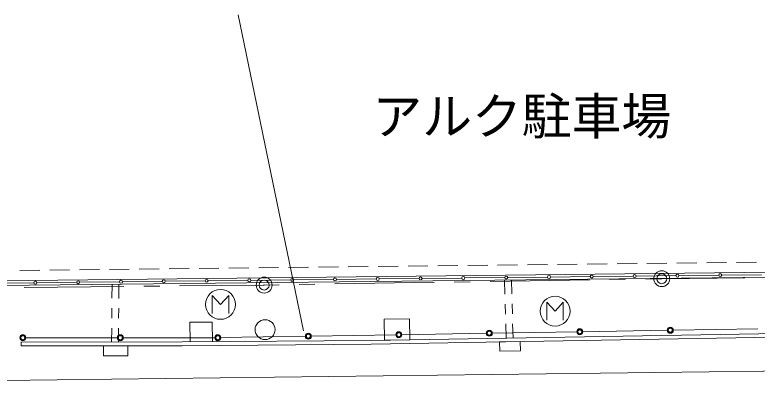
# Model space of a CAD drawing. Units: millimetres, scale not verified. Extents: x 40000 to 680000, y 20000 to 380000.
# Drawn here: x 360537 to 397820, y 285150 to 303936 of the extents above; entities that cross this region are included whole.
import ezdxf
from ezdxf.enums import TextEntityAlignment as Align

# ---------------------------------------------------------------- set-up
doc = ezdxf.new("R2010")
doc.units = ezdxf.units.MM
doc.header["$LTSCALE"] = 1000
doc.header["$PDMODE"] = 32
doc.header["$PDSIZE"] = 500
for name, color, linetype, lineweight in [('M-BGD', 7, 'Continuous', 13), ('M-BGD-EXST', 7, 'Continuous', 13), ('M-BMK-OTRS', 5, 'Continuous', 13), ('M-BMK-ROW', 30, 'Continuous', 13), ('M-STR-STRC', 7, 'Continuous', 13)]:
    doc.layers.add(name, color=color, linetype=linetype, lineweight=lineweight)
doc.styles.add('ＭＳ ゴシック', font='')
doc.styles.get('ＭＳ ゴシック').set_extended_font_data('MS Gothic')

msp = doc.modelspace()

# ---------------------------------------------------------------- linework, layer by layer
at = {"layer": 'M-BGD'}
for p, q in [((345625, 290438), (427294, 291345)), ((366787, 291173), (367787, 291184)), ((368287, 291190), (369287, 291201)), ((369787, 291206), (370787, 291218)), ((371287, 291223), (372287, 291234)), ((372787, 291240), (373787, 291251)), ((374287, 291256), (375287, 291268)), ((375786, 291273), (376786, 291284)), ((377286, 291290), (378286, 291301)), ((378786, 291306), (379786, 291317)), ((380286, 291323), (381286, 291334)), ((381786, 291340), (382786, 291351)), ((383286, 291356), (384286, 291367)), ((384786, 291373), (385786, 291384)), ((386286, 291390), (387286, 291401)), ((387786, 291406), (388786, 291417)), ((389286, 291423), (390286, 291434)), ((390786, 291439), (391785, 291451)), ((392285, 291456), (393285, 291467)), ((393785, 291473), (394785, 291484)), ((395285, 291489), (396285, 291501)), ((396785, 291506), (397785, 291517)), ((345693, 290189), (427297, 291095)), ((360787, 291107), (361787, 291118)), ((362287, 291123), (363287, 291134)), ((363787, 291140), (364787, 291151)), ((365287, 291157), (366287, 291168)), ((391590, 290823), (389590, 290801)), ((393740, 290847), (391740, 290825)), ((395890, 290871), (393890, 290849)), ((398040, 290895), (396040, 290873)), ((361492, 290490), (359492, 290467)), ((363642, 290513), (361642, 290491)), ((365792, 290537), (363792, 290515)), ((367941, 290561), (365942, 290539)), ((370091, 290585), (368091, 290563)), ((372241, 290609), (370241, 290587)), ((374391, 290633), (372391, 290610)), ((376541, 290657), (374541, 290634)), ((378691, 290680), (376691, 290658)), ((380841, 290704), (378841, 290682)), ((382990, 290728), (380991, 290706)), ((385140, 290752), (383140, 290730)), ((385130, 290627), (385149, 289920)), ((387290, 290776), (385290, 290754)), ((385480, 290636), (385499, 289929)), ((389440, 290800), (387440, 290777)), ((365423, 290408), (365416, 289711)), ((365766, 290405), (365759, 289707)), ((385162, 289420), (385176, 288920)), ((385513, 289429), (385526, 288930)), ((365411, 289211), (365406, 288711)), ((365754, 289207), (365749, 288707)), ((365400, 288211), (365393, 287514)), ((365744, 288208), (365737, 287510)), ((385189, 288420), (385208, 287713)), ((385540, 288430), (385559, 287723)), ((375427, 287809), (379672, 287879)), ((408614, 287924), (378432, 287410)), ((379972, 287884), (384217, 287954)), ((384517, 287959), (388763, 288029)), ((389063, 288033), (393308, 288103)), ((393608, 288108), (397854, 288178)), ((368941, 287521), (360860, 287505)), ((360860, 287505), (360861, 287317)), ((361088, 287731), (365685, 287731)), ((365985, 287731), (370581, 287731)), ((368940, 287521), (378430, 287598)), ((370881, 287734), (375127, 287804)), ((368942, 287332), (360861, 287317)), ((378432, 287410), (368942, 287332))]:
    msp.add_line(p, q, dxfattribs=at)
for points in [[(379106, 287609), (380372, 287631), (380354, 288683), (379088, 288661)], [(369335, 287524), (370457, 287533), (370449, 288518), (369327, 288508)], [(384880, 287520), (385922, 287537), (385930, 287073), (384888, 287056)], [(364982, 287325), (366215, 287327), (366216, 286829), (364983, 286827)]]:
    msp.add_lwpolyline(points, close=True, dxfattribs=at)
msp.add_lwpolyline([(378429, 287598), (408611, 288112), (408614, 287924)], dxfattribs=at)
for centre, radius in [((383065, 290729), 75), ((385215, 290753), 75), ((387365, 290777), 75), ((389515, 290800), 75), ((391665, 290824), 75), ((393815, 290848), 75), ((395965, 290872), 75), ((361567, 290490), 75), ((363717, 290514), 75), ((365867, 290538), 75), ((368016, 290562), 75), ((370166, 290586), 75), ((372316, 290610), 75), ((374466, 290633), 75), ((376616, 290657), 75), ((378766, 290681), 75), ((380916, 290705), 75), ((373105, 288136), 500), ((393458, 288106), 150), ((393458, 288106), 120), ((393458, 288106), 100), ((360938, 287731), 150), ((360938, 287731), 120), ((360938, 287731), 100), ((365835, 287731), 150), ((365835, 287731), 120), ((365835, 287731), 100), ((370731, 287731), 150), ((370731, 287731), 120), ((370731, 287731), 100), ((375277, 287806), 150), ((375277, 287806), 120), ((375277, 287806), 100), ((379822, 287881), 150), ((379822, 287881), 120), ((379822, 287881), 100), ((384367, 287956), 150), ((384367, 287956), 120), ((384367, 287956), 100), ((388913, 288031), 150), ((388913, 288031), 120), ((388913, 288031), 100)]:
    msp.add_circle(centre, radius, dxfattribs=at)
at = {"layer": 'M-BGD-EXST'}
for p, q in [((370452, 288954), (370452, 289854)), ((370452, 289854), (370865, 289404)), ((370865, 289404), (371277, 289854)), ((371277, 289854), (371277, 288954)), ((387259, 288617), (387259, 289517)), ((387259, 289517), (387671, 289067)), ((387671, 289067), (388084, 289517)), ((388084, 289517), (388084, 288617))]:
    msp.add_line(p, q, dxfattribs=at)
for centre in [(370865, 289404), (387671, 289067)]:
    msp.add_circle(centre, 750, dxfattribs=at)
at = {"layer": 'M-BMK-OTRS'}
msp.add_lwpolyline([(324442, 285150), (398136, 286046), (448130, 286701), (497628, 287485), (511264, 287733)], dxfattribs=at)
at = {"layer": 'M-BMK-ROW'}
for p, q in [((376611, 290431), (381610, 290511)), ((382610, 290527), (383410, 290540)), ((384410, 290556), (389409, 290636)), ((390409, 290652), (391209, 290665)), ((392209, 290681), (393029, 290694)), ((393029, 290694), (397208, 290736)), ((361012, 290257), (366012, 290305)), ((367011, 290315), (367811, 290323)), ((368811, 290332), (373058, 290374)), ((373058, 290374), (373811, 290386)), ((374811, 290402), (375611, 290415))]:
    msp.add_line(p, q, dxfattribs=at)
for centre in [(393029, 290694), (373058, 290374)]:
    msp.add_circle(centre, 400, dxfattribs=at)
for p in [(393029, 290694), (373058, 290374)]:
    msp.add_point(p, dxfattribs=at)
at = {"layer": 'M-STR-STRC'}
msp.add_line((375029, 288077), (371749, 303936), dxfattribs=at)

# ---------------------------------------------------------------- texts
at = {"layer": 'M-BGD', "style": 'ＭＳ ゴシック'}
msp.add_text('アルク駐車場\u3000', height=1833, dxfattribs=at).set_placement((387249, 297382), align=Align.BOTTOM_CENTER)

doc.saveas('drawing.dxf')
